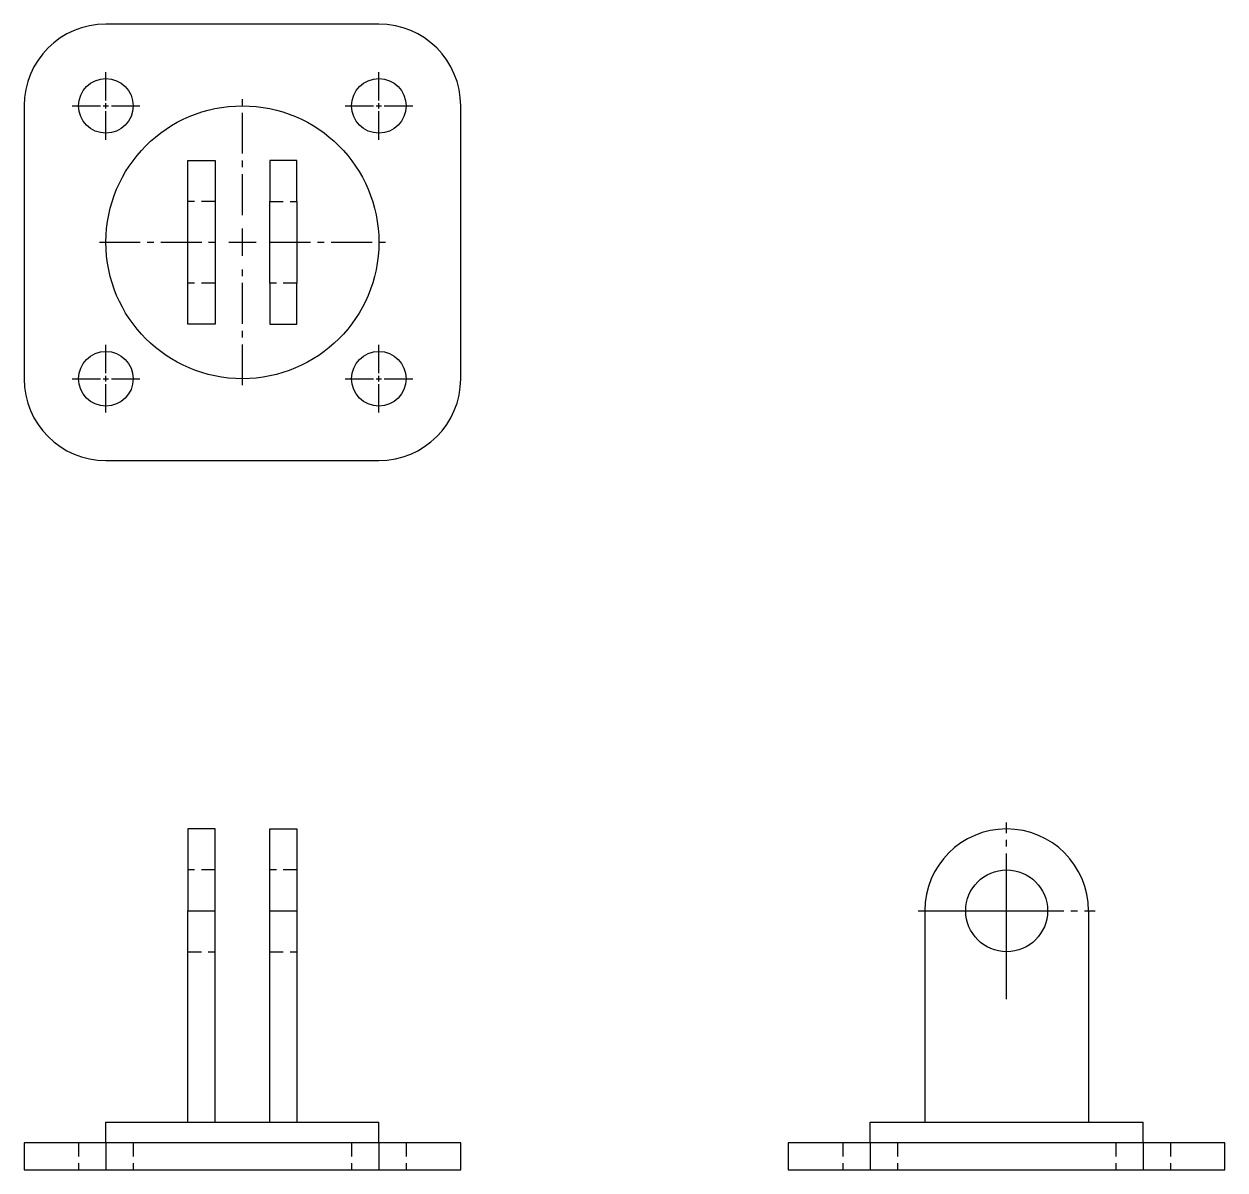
# Model space of a CAD drawing. Header units: inches. Extents: x 6 to 28, y -8 to 13.
import ezdxf

# ---------------------------------------------------------------- set-up
doc = ezdxf.new("R2010")
doc.units = ezdxf.units.IN
doc.header["$MEASUREMENT"] = 0
for name, pattern in [('CENTER', [2, 1.25, -0.25, 0.25, -0.25]), ('CENTER2', [1.125, 0.75, -0.125, 0.125, -0.125]), ('HIDDEN', [0.375, 0.25, -0.125])]:
    doc.linetypes.add(name, pattern=pattern)
for name, color, linetype in [('Center Line', 3, 'CENTER'), ('Hidden Lines', 2, 'HIDDEN'), ('Visible Lines', 1, 'Continuous')]:
    doc.layers.add(name, color=color, linetype=linetype)

# ---------------------------------------------------------------- blocks, each defined once
blk = doc.blocks.new('*U2')
at = {"layer": 'Center Line', "color": 0, "linetype": 'CENTER2', "transparency": 16777216}
for p, q in [((0, 0.5), (0, 2.62)), ((-2.62, 0), (-0.5, 0)), ((0.5, 0), (2.62, 0)), ((0, -2.62), (0, -0.5))]:
    blk.add_line(p, q, dxfattribs=at)
at = {"layer": 'Center Line', "color": 0, "linetype": 'Continuous', "transparency": 16777216}
for p, q in [((0, -0.25), (0, 0.25)), ((-0.25, 0), (0.25, 0))]:
    blk.add_line(p, q, dxfattribs=at)
blk = doc.blocks.new('*U3')
at = {"layer": 'Center Line', "color": 0, "linetype": 'CENTER2', "transparency": 16777216}
for p, q in [((0, 0.1), (0, 0.62)), ((-0.62, 0), (-0.1, 0)), ((0.1, 0), (0.62, 0)), ((0, -0.62), (0, -0.1))]:
    blk.add_line(p, q, dxfattribs=at)
at = {"layer": 'Center Line', "color": 0, "linetype": 'Continuous', "transparency": 16777216}
for p, q in [((-0.05, 0), (0.05, 0)), ((0, -0.05), (0, 0.05))]:
    blk.add_line(p, q, dxfattribs=at)
blk = doc.blocks.new('*U4')
at = {"layer": 'Center Line', "color": 0, "linetype": 'CENTER2', "transparency": 16777216}
for p, q in [((0, 0.1), (0, 0.62)), ((-0.62, 0), (-0.1, 0)), ((0.1, 0), (0.62, 0)), ((0, -0.62), (0, -0.1))]:
    blk.add_line(p, q, dxfattribs=at)
at = {"layer": 'Center Line', "color": 0, "linetype": 'Continuous', "transparency": 16777216}
for p, q in [((-0.05, 0), (0.05, 0)), ((0, -0.05), (0, 0.05))]:
    blk.add_line(p, q, dxfattribs=at)
blk = doc.blocks.new('*U5')
at = {"layer": 'Center Line', "color": 0, "linetype": 'CENTER2', "transparency": 16777216}
for p, q in [((0, 0.1), (0, 0.62)), ((-0.62, 0), (-0.1, 0)), ((0.1, 0), (0.62, 0)), ((0, -0.62), (0, -0.1))]:
    blk.add_line(p, q, dxfattribs=at)
at = {"layer": 'Center Line', "color": 0, "linetype": 'Continuous', "transparency": 16777216}
for p, q in [((-0.05, 0), (0.05, 0)), ((0, -0.05), (0, 0.05))]:
    blk.add_line(p, q, dxfattribs=at)
blk = doc.blocks.new('*U6')
at = {"layer": 'Center Line', "color": 0, "linetype": 'CENTER2', "transparency": 16777216}
for p, q in [((0, 0.1), (0, 0.62)), ((-0.62, 0), (-0.1, 0)), ((0.1, 0), (0.62, 0)), ((0, -0.62), (0, -0.1))]:
    blk.add_line(p, q, dxfattribs=at)
at = {"layer": 'Center Line', "color": 0, "linetype": 'Continuous', "transparency": 16777216}
for p, q in [((-0.05, 0), (0.05, 0)), ((0, -0.05), (0, 0.05))]:
    blk.add_line(p, q, dxfattribs=at)
blk = doc.blocks.new('*U9')
at = {"layer": 'Center Line', "color": 0, "linetype": 'CENTER2', "transparency": 16777216}
for p, q in [((0, 0.15), (0, 0.87)), ((-0.87, 0), (-0.15, 0)), ((0.15, 0), (0.87, 0)), ((0, -0.87), (0, -0.15))]:
    blk.add_line(p, q, dxfattribs=at)
at = {"layer": 'Center Line', "color": 0, "linetype": 'Continuous', "transparency": 16777216}
for p, q in [((-0.075, 0), (0.075, 0)), ((0, -0.075), (0, 0.075))]:
    blk.add_line(p, q, dxfattribs=at)
blk = doc.blocks.new('*U10')
at = {"layer": 'Center Line', "color": 0, "linetype": 'CENTER2', "transparency": 16777216}
for p, q in [((0, 0.3), (0, 1.62)), ((-1.62, 0), (-0.3, 0)), ((0.3, 0), (1.62, 0)), ((0, -1.62), (0, -0.3))]:
    blk.add_line(p, q, dxfattribs=at)
at = {"layer": 'Center Line', "color": 0, "linetype": 'Continuous', "transparency": 16777216}
for p, q in [((-0.15, 0), (0.15, 0)), ((0, -0.15), (0, 0.15))]:
    blk.add_line(p, q, dxfattribs=at)

msp = doc.modelspace()

# ---------------------------------------------------------------- linework, layer by layer
at = {"layer": 'Center Line'}
for p, q in [((9, -3.25), (9.5, -3.25)), ((10.5, -3.25), (11, -3.25)), ((7.5, -7.5), (7.5, -8)), ((12.5, -7.5), (12.5, -8)), ((21.5, -7.5), (21.5, -8)), ((26.5, -7.5), (26.5, -8))]:
    msp.add_line(p, q, dxfattribs=at)
at = {"layer": 'Hidden Lines'}
for p, q in [((9.5, 9.75), (9, 9.75)), ((10.5, 9.75), (11, 9.75)), ((9.5, 8.25), (9, 8.25)), ((11, 8.25), (10.5, 8.25)), ((9.5, -2.5), (9, -2.5)), ((11, -2.5), (10.5, -2.5)), ((9, -4), (9.5, -4)), ((10.5, -4), (11, -4)), ((7, -7.5), (7, -8)), ((8, -7.5), (8, -8)), ((12, -7.5), (12, -8)), ((13, -7.5), (13, -8)), ((21, -7.5), (21, -8)), ((22, -7.5), (22, -8)), ((26, -7.5), (26, -8)), ((27, -7.5), (27, -8))]:
    msp.add_line(p, q, dxfattribs=at)
at = {"layer": 'Visible Lines'}
for p, q in [((12.5, 13), (7.5, 13)), ((6, 11.5), (6, 6.5)), ((14, 6.5), (14, 11.5)), ((9, 7.5), (9, 10.5)), ((9, 10.5), (9.5, 10.5)), ((9.5, 10.5), (9.5, 7.5)), ((11, 10.5), (10.5, 10.5)), ((10.5, 10.5), (10.5, 9.75)), ((11, 9.75), (11, 10.5)), ((10.5, 9), (10.5, 9.75)), ((11, 9.75), (11, 8.25)), ((10.5, 8.25), (10.5, 9)), ((10.5, 8.25), (10.5, 7.5)), ((11, 7.5), (11, 8.25)), ((9.5, 7.5), (9, 7.5)), ((10.5, 7.5), (11, 7.5)), ((7.5, 5), (12.5, 5)), ((9.5, -1.75), (9, -1.75)), ((9, -1.75), (9, -3.25)), ((9.5, -3.25), (9.5, -1.75)), ((10.5, -7.125), (10.5, -1.75)), ((10.5, -1.75), (11, -1.75)), ((11, -1.75), (11, -7.125)), ((9, -7.125), (9, -3.25)), ((9.5, -7.125), (9.5, -3.25)), ((22.5, -3.25), (22.5, -7.125)), ((25.5, -3.25), (25.5, -7.125)), ((7.5, -7.5), (7.5, -7.125)), ((7.5, -7.125), (12.5, -7.125)), ((12.5, -7.5), (12.5, -7.125)), ((21.5, -7.5), (21.5, -7.125)), ((21.5, -7.125), (26.5, -7.125)), ((26.5, -7.5), (26.5, -7.125)), ((14, -7.5), (6, -7.5)), ((6, -7.5), (6, -8)), ((10, -7.5), (7.5, -7.5)), ((14, -8), (14, -7.5)), ((28, -7.5), (20, -7.5)), ((20, -7.5), (20, -8)), ((24, -7.5), (21.5, -7.5)), ((28, -8), (28, -7.5)), ((6, -8), (14, -8)), ((20, -8), (28, -8))]:
    msp.add_line(p, q, dxfattribs=at)
for centre, radius in [((7.5, 11.5), 0.5), ((12.5, 11.5), 0.5), ((10, 9), 2.5), ((7.5, 6.5), 0.5), ((12.5, 6.5), 0.5), ((24, -3.25), 0.75)]:
    msp.add_circle(centre, radius, dxfattribs=at)
for centre, start, end in [((7.5, 11.5), 90, 180), ((12.5, 11.5), 0, 90), ((7.5, 6.5), 180, 270), ((12.5, 6.5), 270, 0), ((24, -3.25), 0, 180)]:
    msp.add_arc(centre, 1.5, start, end, dxfattribs=at)

# ---------------------------------------------------------------- block references
at = {"layer": 'Center Line', "linetype": 'CENTER2'}
for name, p in [('*U4', (7.5, 11.5)), ('*U3', (12.5, 11.5)), ('*U2', (10, 9)), ('*U6', (7.5, 6.5)), ('*U5', (12.5, 6.5)), ('*U10', (24, -3.25)), ('*U9', (24, -3.25))]:
    msp.add_blockref(name, p, dxfattribs=at)

doc.saveas('drawing.dxf')
